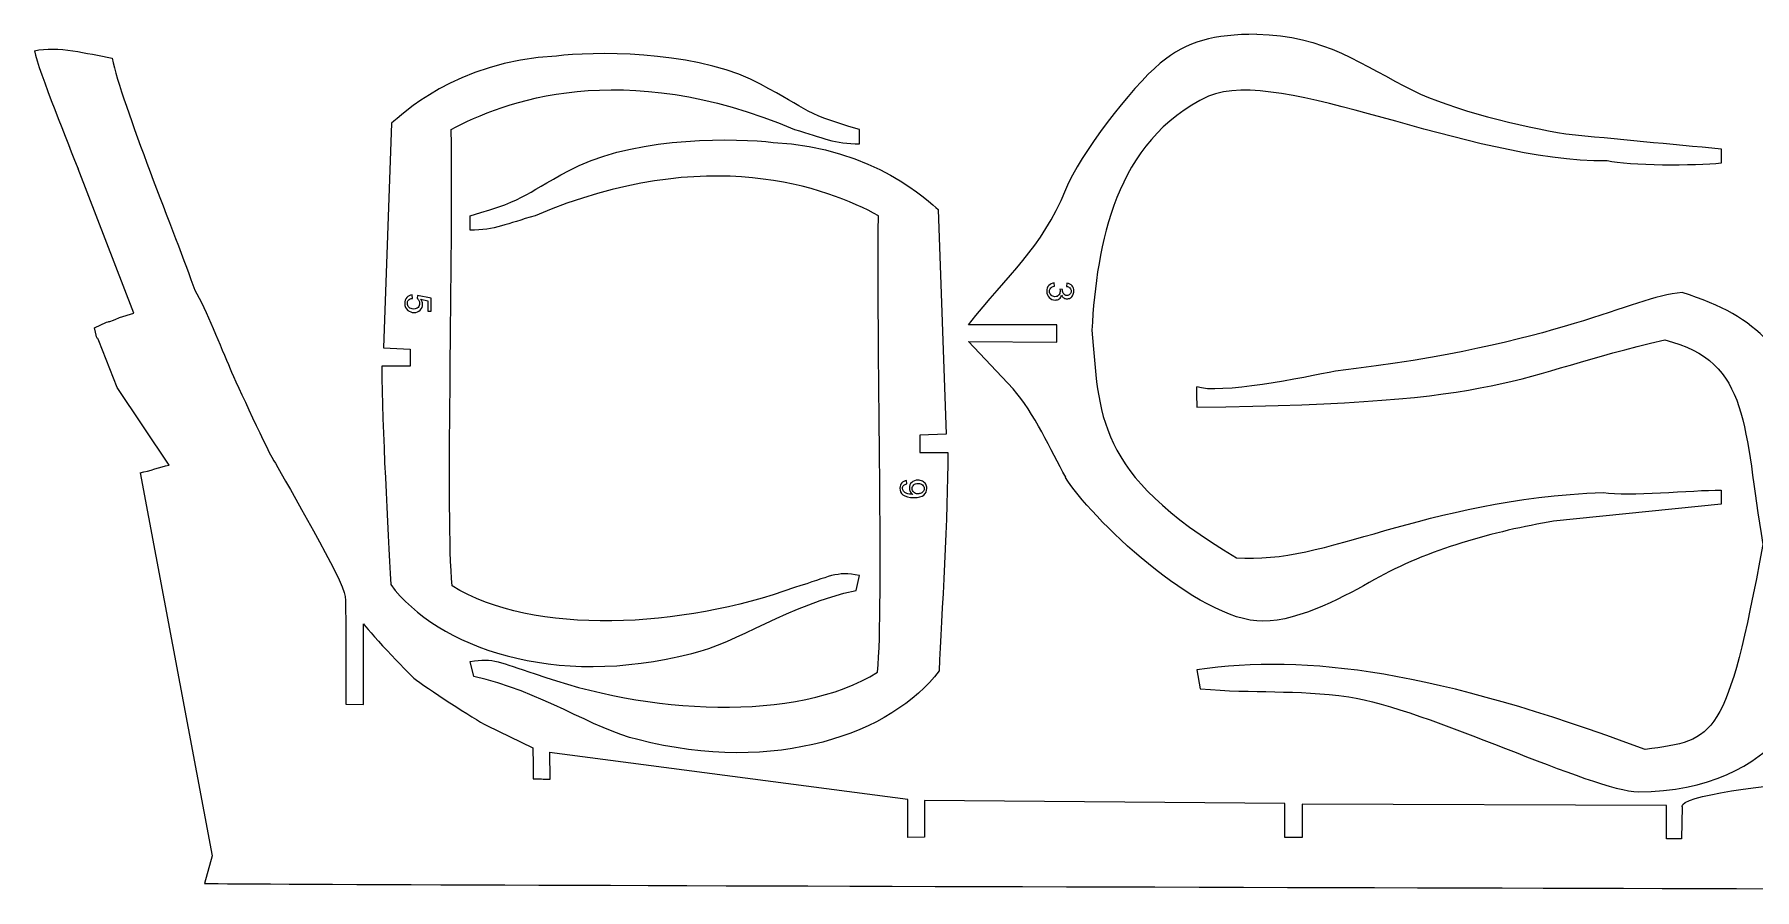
# Model space of a CAD drawing. Header units: inches. Extents: x -11.8 to 10.3, y 3.7 to 9.1.
# Drawn here: x -11.79 to -1.44, y 3.75 to 8.9 of the extents above; entities that cross this region are included whole.
import ezdxf

# ---------------------------------------------------------------- set-up
doc = ezdxf.new("R2010")
doc.units = ezdxf.units.IN
doc.header["$MEASUREMENT"] = 0
doc.layers.add('Layer 1', color=7, linetype='Continuous')

msp = doc.modelspace()

# ---------------------------------------------------------------- linework, layer by layer
at = {"layer": 'Layer 1', "lineweight": 9}
for points, knots in [([(-11.789, 8.798), (-11.645, 8.828), (-11.475, 8.782), (-11.322, 8.753), (-11.322, 8.753), (-11.265, 8.481), (-10.935, 7.669), (-10.824, 7.357), (-10.824, 7.357), (-10.757, 7.243), (-10.667, 7.012), (-10.611, 6.883), (-10.611, 6.883), (-10.576, 6.802), (-10.378, 6.368), (-10.339, 6.315)], [0, 0, 0, 0, 0.2, 0.2, 0.2, 0.2, 0.4, 0.4, 0.4, 0.4, 0.6, 0.6, 0.6, 0.6, 1, 1, 1, 1]), ([(-6.824, 8.237), (-6.824, 8.237), (-6.824, 8.324), (-6.824, 8.324), (-6.824, 8.324), (-7.189, 8.425), (-7.141, 8.459), (-7.479, 8.626), (-7.479, 8.626), (-7.849, 8.8), (-8.436, 8.793), (-8.647, 8.766)], [0, 0, 0, 0, 0.25, 0.25, 0.25, 0.25, 0.5, 0.5, 0.5, 0.5, 1, 1, 1, 1]), ([(-4.433, 8.897), (-4.032, 8.897), (-3.789, 8.705), (-3.493, 8.559), (-3.493, 8.559), (-3.266, 8.444), (-2.832, 8.34), (-2.573, 8.298), (-2.573, 8.298), (-2.272, 8.267), (-1.939, 8.236), (-1.638, 8.208), (-1.638, 8.208), (-1.638, 8.208), (-1.638, 8.121), (-1.638, 8.121), (-1.638, 8.121), (-1.797, 8.104), (-2.193, 8.104), (-2.325, 8.135), (-2.325, 8.135), (-3.176, 8.128), (-4.285, 8.709), (-4.724, 8.524), (-4.724, 8.524), (-5.289, 8.257), (-5.395, 7.634), (-5.426, 7.116), (-5.426, 7.116), (-5.379, 6.615), (-5.416, 6.254), (-4.555, 5.746), (-4.555, 5.746), (-4.016, 5.701), (-3.45, 6.094), (-2.346, 6.139), (-2.346, 6.139), (-2.198, 6.114), (-1.818, 6.153), (-1.638, 6.153), (-1.638, 6.153), (-1.638, 6.153), (-1.638, 6.069), (-1.638, 6.069), (-1.638, 6.069), (-1.638, 6.069), (-2.647, 5.965), (-2.647, 5.965), (-2.647, 5.965), (-3.001, 5.906), (-3.408, 5.795), (-3.725, 5.614), (-3.725, 5.614), (-3.884, 5.523), (-4.174, 5.363), (-4.396, 5.363), (-4.396, 5.363), (-4.792, 5.363), (-5.442, 5.996), (-5.585, 6.229)], [0, 0, 0, 0, 0.0625, 0.0625, 0.0625, 0.0625, 0.125, 0.125, 0.125, 0.125, 0.1875, 0.1875, 0.1875, 0.1875, 0.25, 0.25, 0.25, 0.25, 0.3125, 0.3125, 0.3125, 0.3125, 0.375, 0.375, 0.375, 0.375, 0.4375, 0.4375, 0.4375, 0.4375, 0.5, 0.5, 0.5, 0.5, 0.5625, 0.5625, 0.5625, 0.5625, 0.625, 0.625, 0.625, 0.625, 0.6875, 0.6875, 0.6875, 0.6875, 0.75, 0.75, 0.75, 0.75, 0.8125, 0.8125, 0.8125, 0.8125, 0.875, 0.875, 0.875, 0.875, 1, 1, 1, 1]), ([(-4.433, 8.897), (-4.692, 8.897), (-4.851, 8.858), (-5.014, 8.723), (-5.014, 8.723), (-5.194, 8.573), (-5.495, 8.177), (-5.585, 7.961)], [0, 0, 0, 0, 0.333333, 0.333333, 0.333333, 0.333333, 1, 1, 1, 1]), ([(-8.647, 8.766), (-9.26, 8.734), (-9.587, 8.404), (-9.64, 8.362), (-9.64, 8.362), (-9.64, 8.362), (-9.688, 7.009), (-9.688, 7.009), (-9.688, 7.009), (-9.688, 7.009), (-9.529, 7.002), (-9.529, 7.002), (-9.529, 7.002), (-9.529, 7.002), (-9.529, 6.898), (-9.529, 6.898), (-9.529, 6.898), (-9.529, 6.898), (-9.698, 6.898), (-9.698, 6.898), (-9.698, 6.898), (-9.698, 6.526), (-9.661, 5.921), (-9.645, 5.584), (-9.645, 5.584), (-9.365, 5.208), (-8.663, 4.954), (-7.833, 5.17), (-7.833, 5.17), (-7.569, 5.229), (-7.242, 5.465), (-6.845, 5.549), (-6.845, 5.549), (-6.845, 5.549), (-6.824, 5.639), (-6.824, 5.639), (-6.824, 5.639), (-6.967, 5.667), (-6.998, 5.632), (-7.215, 5.566), (-7.215, 5.566), (-7.886, 5.323), (-8.79, 5.271), (-9.276, 5.577), (-9.276, 5.577), (-9.313, 6.015), (-9.27, 7.361), (-9.281, 8.324), (-9.281, 8.324), (-8.974, 8.491), (-8.256, 8.766), (-7.215, 8.324), (-7.215, 8.324), (-7.046, 8.275), (-6.972, 8.237), (-6.824, 8.237)], [0, 0, 0, 0, 0.066667, 0.066667, 0.066667, 0.066667, 0.133333, 0.133333, 0.133333, 0.133333, 0.2, 0.2, 0.2, 0.2, 0.266667, 0.266667, 0.266667, 0.266667, 0.333333, 0.333333, 0.333333, 0.333333, 0.4, 0.4, 0.4, 0.4, 0.466667, 0.466667, 0.466667, 0.466667, 0.533333, 0.533333, 0.533333, 0.533333, 0.6, 0.6, 0.6, 0.6, 0.666667, 0.666667, 0.666667, 0.666667, 0.733333, 0.733333, 0.733333, 0.733333, 0.8, 0.8, 0.8, 0.8, 0.866667, 0.866667, 0.866667, 0.866667, 1, 1, 1, 1]), ([(-9.167, 7.718), (-9.167, 7.718), (-9.167, 7.805), (-9.167, 7.805), (-9.167, 7.805), (-8.802, 7.906), (-8.85, 7.94), (-8.511, 8.107), (-8.511, 8.107), (-8.142, 8.281), (-7.555, 8.274), (-7.344, 8.246)], [0, 0, 0, 0, 0.25, 0.25, 0.25, 0.25, 0.5, 0.5, 0.5, 0.5, 1, 1, 1, 1]), ([(-7.344, 8.246), (-6.731, 8.215), (-6.403, 7.885), (-6.351, 7.843), (-6.351, 7.843), (-6.351, 7.843), (-6.303, 6.49), (-6.303, 6.49), (-6.303, 6.49), (-6.303, 6.49), (-6.461, 6.483), (-6.461, 6.483), (-6.461, 6.483), (-6.461, 6.483), (-6.461, 6.379), (-6.461, 6.379), (-6.461, 6.379), (-6.461, 6.379), (-6.292, 6.379), (-6.292, 6.379), (-6.292, 6.379), (-6.292, 6.007), (-6.329, 5.402), (-6.345, 5.064), (-6.345, 5.064), (-6.625, 4.689), (-7.328, 4.435), (-8.157, 4.651), (-8.157, 4.651), (-8.422, 4.71), (-8.749, 4.946), (-9.145, 5.03), (-9.145, 5.03), (-9.145, 5.03), (-9.167, 5.12), (-9.167, 5.12), (-9.167, 5.12), (-9.024, 5.148), (-8.992, 5.113), (-8.776, 5.047), (-8.776, 5.047), (-8.105, 4.804), (-7.201, 4.751), (-6.715, 5.057), (-6.715, 5.057), (-6.678, 5.496), (-6.72, 6.841), (-6.71, 7.805), (-6.71, 7.805), (-7.016, 7.972), (-7.735, 8.246), (-8.776, 7.805), (-8.776, 7.805), (-8.945, 7.756), (-9.019, 7.718), (-9.167, 7.718)], [0, 0, 0, 0, 0.066667, 0.066667, 0.066667, 0.066667, 0.133333, 0.133333, 0.133333, 0.133333, 0.2, 0.2, 0.2, 0.2, 0.266667, 0.266667, 0.266667, 0.266667, 0.333333, 0.333333, 0.333333, 0.333333, 0.4, 0.4, 0.4, 0.4, 0.466667, 0.466667, 0.466667, 0.466667, 0.533333, 0.533333, 0.533333, 0.533333, 0.6, 0.6, 0.6, 0.6, 0.666667, 0.666667, 0.666667, 0.666667, 0.733333, 0.733333, 0.733333, 0.733333, 0.8, 0.8, 0.8, 0.8, 0.866667, 0.866667, 0.866667, 0.866667, 1, 1, 1, 1]), ([(-11.152, 6.257), (-11.093, 6.269), (-11.035, 6.291), (-10.979, 6.303), (-10.979, 6.303), (-10.979, 6.303), (-11.292, 6.77), (-11.292, 6.77), (-11.292, 6.77), (-11.292, 6.77), (-11.402, 7.052), (-11.402, 7.052), (-11.402, 7.052), (-11.414, 7.083), (-11.41, 7.045), (-11.428, 7.129), (-11.428, 7.129), (-11.428, 7.129), (-11.355, 7.163), (-11.355, 7.163), (-11.355, 7.163), (-11.325, 7.175), (-11.357, 7.156), (-11.278, 7.191), (-11.278, 7.191), (-11.278, 7.191), (-11.192, 7.219), (-11.192, 7.219), (-11.192, 7.219), (-11.192, 7.219), (-11.527, 8.087), (-11.527, 8.087)], [0, 0, 0, 0, 0.111111, 0.111111, 0.111111, 0.111111, 0.222222, 0.222222, 0.222222, 0.222222, 0.333333, 0.333333, 0.333333, 0.333333, 0.444444, 0.444444, 0.444444, 0.444444, 0.555556, 0.555556, 0.555556, 0.555556, 0.666667, 0.666667, 0.666667, 0.666667, 0.777778, 0.777778, 0.777778, 0.777778, 1, 1, 1, 1]), ([(-5.583, 6.23), (-5.672, 6.39), (-5.773, 6.62), (-5.9, 6.762), (-5.9, 6.762), (-5.9, 6.762), (-6.169, 7.048), (-6.169, 7.048), (-6.169, 7.048), (-6.169, 7.048), (-5.636, 7.044), (-5.636, 7.044), (-5.636, 7.044), (-5.636, 7.044), (-5.636, 7.148), (-5.636, 7.148), (-5.636, 7.148), (-5.636, 7.148), (-6.169, 7.148), (-6.169, 7.148), (-6.169, 7.148), (-5.926, 7.455), (-5.731, 7.604), (-5.583, 7.962)], [0, 0, 0, 0, 0.142857, 0.142857, 0.142857, 0.142857, 0.285714, 0.285714, 0.285714, 0.285714, 0.428571, 0.428571, 0.428571, 0.428571, 0.571429, 0.571429, 0.571429, 0.571429, 0.714286, 0.714286, 0.714286, 0.714286, 1, 1, 1, 1]), ([(-0.584, 5.881), (-0.721, 5.885), (-0.869, 5.881), (-1.043, 5.881), (-1.043, 5.881), (-1.043, 5.881), (-1.043, 5.78), (-1.043, 5.78), (-1.043, 5.78), (-0.88, 5.78), (-0.716, 5.78), (-0.584, 5.78), (-0.584, 5.78), (-0.869, 5.544), (-0.753, 5.62), (-0.901, 5.398), (-0.901, 5.398), (-1.033, 4.942), (-1.292, 4.337), (-2.137, 4.337), (-2.137, 4.337), (-2.406, 4.337), (-3.421, 4.841), (-3.88, 4.908), (-3.88, 4.908), (-4.203, 4.953), (-4.446, 4.928), (-4.773, 4.956), (-4.773, 4.956), (-4.773, 4.956), (-4.794, 5.071), (-4.794, 5.071), (-4.794, 5.071), (-4.129, 5.168), (-3.357, 5.061), (-2.095, 4.591), (-2.095, 4.591), (-1.667, 4.65), (-1.609, 4.65), (-1.387, 5.826), (-1.387, 5.826), (-1.508, 6.528), (-1.455, 6.928), (-1.978, 7.057), (-1.978, 7.057), (-2.919, 6.841), (-2.882, 6.671), (-4.794, 6.653), (-4.794, 6.653), (-4.794, 6.678), (-4.8, 6.768), (-4.794, 6.775), (-4.794, 6.775), (-4.668, 6.726), (-4.145, 6.831), (-3.96, 6.869), (-3.96, 6.869), (-2.597, 7.029), (-2.19, 7.314), (-1.873, 7.342), (-1.873, 7.342), (-1.392, 7.192), (-1.265, 6.987), (-1.006, 6.511), (-1.006, 6.511), (-0.837, 6.156), (-0.922, 6.135), (-0.584, 5.881)], [0, 0, 0, 0, 0.055556, 0.055556, 0.055556, 0.055556, 0.111111, 0.111111, 0.111111, 0.111111, 0.166667, 0.166667, 0.166667, 0.166667, 0.222222, 0.222222, 0.222222, 0.222222, 0.277778, 0.277778, 0.277778, 0.277778, 0.333333, 0.333333, 0.333333, 0.333333, 0.388889, 0.388889, 0.388889, 0.388889, 0.444444, 0.444444, 0.444444, 0.444444, 0.5, 0.5, 0.5, 0.5, 0.555556, 0.555556, 0.555556, 0.555556, 0.611111, 0.611111, 0.611111, 0.611111, 0.666667, 0.666667, 0.666667, 0.666667, 0.722222, 0.722222, 0.722222, 0.722222, 0.777778, 0.777778, 0.777778, 0.777778, 0.833333, 0.833333, 0.833333, 0.833333, 0.888889, 0.888889, 0.888889, 0.888889, 1, 1, 1, 1]), ([(-10.339, 6.315), (-10.279, 6.203), (-9.927, 5.606), (-9.919, 5.513), (-9.919, 5.513), (-9.914, 5.404), (-9.914, 4.974), (-9.915, 4.864), (-9.915, 4.864), (-9.915, 4.864), (-9.808, 4.862), (-9.808, 4.862), (-9.808, 4.862), (-9.808, 4.917), (-9.808, 5.253), (-9.808, 5.347), (-9.808, 5.347), (-9.804, 5.33), (-9.538, 5.047), (-9.505, 5.021), (-9.505, 5.021), (-9.438, 4.964), (-9.141, 4.774), (-9.067, 4.735), (-9.067, 4.735), (-9.067, 4.735), (-8.79, 4.601), (-8.79, 4.601), (-8.79, 4.601), (-8.787, 4.482), (-8.787, 4.519), (-8.787, 4.415), (-8.787, 4.415), (-8.734, 4.414), (-8.74, 4.413), (-8.686, 4.412), (-8.686, 4.412), (-8.686, 4.412), (-8.688, 4.576), (-8.688, 4.576)], [0, 0, 0, 0, 0.090909, 0.090909, 0.090909, 0.090909, 0.181818, 0.181818, 0.181818, 0.181818, 0.272727, 0.272727, 0.272727, 0.272727, 0.363636, 0.363636, 0.363636, 0.363636, 0.454545, 0.454545, 0.454545, 0.454545, 0.545455, 0.545455, 0.545455, 0.545455, 0.636364, 0.636364, 0.636364, 0.636364, 0.727273, 0.727273, 0.727273, 0.727273, 0.818182, 0.818182, 0.818182, 0.818182, 1, 1, 1, 1]), ([(-11.152, 6.257), (-11.152, 6.257), (-10.719, 3.951), (-10.719, 3.951), (-10.719, 3.951), (-10.719, 3.951), (-10.766, 3.785), (-10.766, 3.785), (-10.766, 3.785), (-10.694, 3.776), (0.595, 3.749), (0.692, 3.747)], [0, 0, 0, 0, 0.25, 0.25, 0.25, 0.25, 0.5, 0.5, 0.5, 0.5, 1, 1, 1, 1]), ([(-6.432, 4.284), (-6.432, 4.284), (-6.432, 4.064), (-6.432, 4.064), (-6.432, 4.064), (-6.432, 4.064), (-6.534, 4.062), (-6.534, 4.062), (-6.534, 4.062), (-6.534, 4.062), (-6.534, 4.29), (-6.534, 4.29), (-6.534, 4.29), (-6.534, 4.29), (-8.689, 4.573), (-8.689, 4.573)], [0, 0, 0, 0, 0.2, 0.2, 0.2, 0.2, 0.4, 0.4, 0.4, 0.4, 0.6, 0.6, 0.6, 0.6, 1, 1, 1, 1]), ([(-4.161, 4.262), (-4.161, 4.262), (-4.161, 4.062), (-4.161, 4.062), (-4.161, 4.062), (-4.161, 4.062), (-4.265, 4.062), (-4.265, 4.062), (-4.265, 4.062), (-4.265, 4.062), (-4.265, 4.266), (-4.265, 4.266), (-4.265, 4.266), (-4.265, 4.266), (-6.432, 4.284), (-6.432, 4.284)], [0, 0, 0, 0, 0.2, 0.2, 0.2, 0.2, 0.4, 0.4, 0.4, 0.4, 0.6, 0.6, 0.6, 0.6, 1, 1, 1, 1]), ([(-1.874, 4.247), (-1.874, 4.247), (-1.877, 4.054), (-1.877, 4.054), (-1.877, 4.054), (-1.877, 4.054), (-1.967, 4.054), (-1.967, 4.054), (-1.967, 4.054), (-1.967, 4.054), (-1.967, 4.253), (-1.967, 4.253), (-1.967, 4.253), (-1.967, 4.253), (-4.161, 4.262), (-4.161, 4.262)], [0, 0, 0, 0, 0.2, 0.2, 0.2, 0.2, 0.4, 0.4, 0.4, 0.4, 0.6, 0.6, 0.6, 0.6, 1, 1, 1, 1])]:
    msp.add_open_spline(points, degree=3, knots=knots, dxfattribs=at)
for points in [[(-11.789, 8.798), (-11.764, 8.675), (-11.576, 8.214), (-11.527, 8.087)], [(-1.875, 4.248), (-1.88, 4.377), (0.018, 4.496), (0.304, 4.5)]]:
    msp.add_open_spline(points, degree=3, dxfattribs=at)
at = {"layer": 'Layer 1', "color": 250, "lineweight": 9}
for points, knots in [([(-5.652, 7.401), (-5.652, 7.401), (-5.65, 7.381), (-5.65, 7.381), (-5.65, 7.381), (-5.661, 7.379), (-5.669, 7.375), (-5.673, 7.37), (-5.673, 7.37), (-5.678, 7.364), (-5.681, 7.358), (-5.681, 7.35), (-5.681, 7.35), (-5.681, 7.341), (-5.678, 7.333), (-5.671, 7.327), (-5.671, 7.327), (-5.665, 7.321), (-5.657, 7.317), (-5.648, 7.317), (-5.648, 7.317), (-5.639, 7.317), (-5.631, 7.32), (-5.625, 7.326), (-5.625, 7.326), (-5.62, 7.332), (-5.617, 7.339), (-5.617, 7.348), (-5.617, 7.348), (-5.617, 7.352), (-5.617, 7.357), (-5.619, 7.362), (-5.619, 7.362), (-5.619, 7.362), (-5.602, 7.36), (-5.602, 7.36), (-5.602, 7.36), (-5.602, 7.359), (-5.602, 7.358), (-5.602, 7.357), (-5.602, 7.357), (-5.602, 7.349), (-5.6, 7.341), (-5.595, 7.334), (-5.595, 7.334), (-5.591, 7.328), (-5.584, 7.324), (-5.575, 7.324), (-5.575, 7.324), (-5.568, 7.324), (-5.562, 7.327), (-5.558, 7.332), (-5.558, 7.332), (-5.553, 7.337), (-5.55, 7.343), (-5.55, 7.351), (-5.55, 7.351), (-5.55, 7.358), (-5.553, 7.364), (-5.558, 7.37), (-5.558, 7.37), (-5.562, 7.375), (-5.57, 7.378), (-5.579, 7.379), (-5.579, 7.379), (-5.579, 7.379), (-5.576, 7.399), (-5.576, 7.399), (-5.576, 7.399), (-5.563, 7.396), (-5.552, 7.391), (-5.545, 7.383), (-5.545, 7.383), (-5.538, 7.374), (-5.534, 7.364), (-5.534, 7.351), (-5.534, 7.351), (-5.534, 7.342), (-5.536, 7.334), (-5.54, 7.327), (-5.54, 7.327), (-5.544, 7.32), (-5.549, 7.314), (-5.555, 7.31), (-5.555, 7.31), (-5.562, 7.306), (-5.569, 7.304), (-5.576, 7.304), (-5.576, 7.304), (-5.583, 7.304), (-5.589, 7.306), (-5.595, 7.31), (-5.595, 7.31), (-5.6, 7.314), (-5.605, 7.319), (-5.608, 7.326), (-5.608, 7.326), (-5.61, 7.317), (-5.615, 7.31), (-5.622, 7.304), (-5.622, 7.304), (-5.628, 7.299), (-5.637, 7.297), (-5.647, 7.297), (-5.647, 7.297), (-5.661, 7.297), (-5.673, 7.302), (-5.682, 7.312), (-5.682, 7.312), (-5.692, 7.322), (-5.697, 7.335), (-5.697, 7.35), (-5.697, 7.35), (-5.697, 7.364), (-5.693, 7.376), (-5.684, 7.385), (-5.684, 7.385), (-5.676, 7.394), (-5.665, 7.399), (-5.652, 7.401)], [0, 0, 0, 0, 0.032258, 0.032258, 0.032258, 0.032258, 0.064516, 0.064516, 0.064516, 0.064516, 0.096774, 0.096774, 0.096774, 0.096774, 0.129032, 0.129032, 0.129032, 0.129032, 0.16129, 0.16129, 0.16129, 0.16129, 0.193548, 0.193548, 0.193548, 0.193548, 0.225806, 0.225806, 0.225806, 0.225806, 0.258065, 0.258065, 0.258065, 0.258065, 0.290323, 0.290323, 0.290323, 0.290323, 0.322581, 0.322581, 0.322581, 0.322581, 0.354839, 0.354839, 0.354839, 0.354839, 0.387097, 0.387097, 0.387097, 0.387097, 0.419355, 0.419355, 0.419355, 0.419355, 0.451613, 0.451613, 0.451613, 0.451613, 0.483871, 0.483871, 0.483871, 0.483871, 0.516129, 0.516129, 0.516129, 0.516129, 0.548387, 0.548387, 0.548387, 0.548387, 0.580645, 0.580645, 0.580645, 0.580645, 0.612903, 0.612903, 0.612903, 0.612903, 0.645161, 0.645161, 0.645161, 0.645161, 0.677419, 0.677419, 0.677419, 0.677419, 0.709677, 0.709677, 0.709677, 0.709677, 0.741935, 0.741935, 0.741935, 0.741935, 0.774194, 0.774194, 0.774194, 0.774194, 0.806452, 0.806452, 0.806452, 0.806452, 0.83871, 0.83871, 0.83871, 0.83871, 0.870968, 0.870968, 0.870968, 0.870968, 0.903226, 0.903226, 0.903226, 0.903226, 0.935484, 0.935484, 0.935484, 0.935484, 1, 1, 1, 1]), ([(-9.517, 7.328), (-9.517, 7.328), (-9.515, 7.307), (-9.515, 7.307), (-9.515, 7.307), (-9.525, 7.306), (-9.533, 7.302), (-9.538, 7.297), (-9.538, 7.297), (-9.543, 7.291), (-9.545, 7.285), (-9.545, 7.277), (-9.545, 7.277), (-9.545, 7.267), (-9.542, 7.259), (-9.535, 7.253), (-9.535, 7.253), (-9.528, 7.246), (-9.518, 7.243), (-9.507, 7.243), (-9.507, 7.243), (-9.495, 7.243), (-9.487, 7.246), (-9.48, 7.253), (-9.48, 7.253), (-9.474, 7.259), (-9.471, 7.267), (-9.471, 7.277), (-9.471, 7.277), (-9.471, 7.283), (-9.472, 7.289), (-9.475, 7.294), (-9.475, 7.294), (-9.478, 7.299), (-9.481, 7.303), (-9.486, 7.306), (-9.486, 7.306), (-9.486, 7.306), (-9.484, 7.324), (-9.484, 7.324), (-9.484, 7.324), (-9.484, 7.324), (-9.402, 7.309), (-9.402, 7.309), (-9.402, 7.309), (-9.402, 7.309), (-9.402, 7.23), (-9.402, 7.23), (-9.402, 7.23), (-9.402, 7.23), (-9.421, 7.23), (-9.421, 7.23), (-9.421, 7.23), (-9.421, 7.23), (-9.421, 7.293), (-9.421, 7.293), (-9.421, 7.293), (-9.421, 7.293), (-9.463, 7.302), (-9.463, 7.302), (-9.463, 7.302), (-9.457, 7.292), (-9.453, 7.282), (-9.453, 7.272), (-9.453, 7.272), (-9.453, 7.258), (-9.458, 7.246), (-9.468, 7.237), (-9.468, 7.237), (-9.477, 7.227), (-9.49, 7.222), (-9.505, 7.222), (-9.505, 7.222), (-9.519, 7.222), (-9.532, 7.227), (-9.542, 7.235), (-9.542, 7.235), (-9.555, 7.245), (-9.561, 7.259), (-9.561, 7.277), (-9.561, 7.277), (-9.561, 7.291), (-9.557, 7.303), (-9.549, 7.312), (-9.549, 7.312), (-9.541, 7.321), (-9.53, 7.327), (-9.517, 7.328)], [0, 0, 0, 0, 0.043478, 0.043478, 0.043478, 0.043478, 0.086957, 0.086957, 0.086957, 0.086957, 0.130435, 0.130435, 0.130435, 0.130435, 0.173913, 0.173913, 0.173913, 0.173913, 0.217391, 0.217391, 0.217391, 0.217391, 0.26087, 0.26087, 0.26087, 0.26087, 0.304348, 0.304348, 0.304348, 0.304348, 0.347826, 0.347826, 0.347826, 0.347826, 0.391304, 0.391304, 0.391304, 0.391304, 0.434783, 0.434783, 0.434783, 0.434783, 0.478261, 0.478261, 0.478261, 0.478261, 0.521739, 0.521739, 0.521739, 0.521739, 0.565217, 0.565217, 0.565217, 0.565217, 0.608696, 0.608696, 0.608696, 0.608696, 0.652174, 0.652174, 0.652174, 0.652174, 0.695652, 0.695652, 0.695652, 0.695652, 0.73913, 0.73913, 0.73913, 0.73913, 0.782609, 0.782609, 0.782609, 0.782609, 0.826087, 0.826087, 0.826087, 0.826087, 0.869565, 0.869565, 0.869565, 0.869565, 0.913043, 0.913043, 0.913043, 0.913043, 1, 1, 1, 1]), ([(-6.541, 6.21), (-6.541, 6.21), (-6.54, 6.191), (-6.54, 6.191), (-6.54, 6.191), (-6.548, 6.189), (-6.553, 6.186), (-6.557, 6.183), (-6.557, 6.183), (-6.562, 6.178), (-6.565, 6.171), (-6.565, 6.164), (-6.565, 6.164), (-6.565, 6.157), (-6.563, 6.152), (-6.56, 6.147), (-6.56, 6.147), (-6.555, 6.141), (-6.549, 6.136), (-6.54, 6.133), (-6.54, 6.133), (-6.531, 6.129), (-6.519, 6.127), (-6.503, 6.127), (-6.503, 6.127), (-6.51, 6.132), (-6.516, 6.138), (-6.519, 6.145), (-6.519, 6.145), (-6.523, 6.151), (-6.524, 6.158), (-6.524, 6.166), (-6.524, 6.166), (-6.524, 6.179), (-6.52, 6.19), (-6.51, 6.199), (-6.51, 6.199), (-6.5, 6.208), (-6.488, 6.213), (-6.473, 6.213), (-6.473, 6.213), (-6.463, 6.213), (-6.454, 6.211), (-6.445, 6.206), (-6.445, 6.206), (-6.437, 6.202), (-6.43, 6.196), (-6.425, 6.189), (-6.425, 6.189), (-6.421, 6.181), (-6.419, 6.173), (-6.419, 6.163), (-6.419, 6.163), (-6.419, 6.147), (-6.425, 6.134), (-6.437, 6.123), (-6.437, 6.123), (-6.448, 6.113), (-6.468, 6.108), (-6.496, 6.108), (-6.496, 6.108), (-6.526, 6.108), (-6.549, 6.114), (-6.563, 6.125), (-6.563, 6.125), (-6.575, 6.135), (-6.581, 6.148), (-6.581, 6.165), (-6.581, 6.165), (-6.581, 6.177), (-6.577, 6.188), (-6.57, 6.196), (-6.57, 6.196), (-6.563, 6.204), (-6.554, 6.208), (-6.541, 6.21)], [0, 0, 0, 0, 0.05, 0.05, 0.05, 0.05, 0.1, 0.1, 0.1, 0.1, 0.15, 0.15, 0.15, 0.15, 0.2, 0.2, 0.2, 0.2, 0.25, 0.25, 0.25, 0.25, 0.3, 0.3, 0.3, 0.3, 0.35, 0.35, 0.35, 0.35, 0.4, 0.4, 0.4, 0.4, 0.45, 0.45, 0.45, 0.45, 0.5, 0.5, 0.5, 0.5, 0.55, 0.55, 0.55, 0.55, 0.6, 0.6, 0.6, 0.6, 0.65, 0.65, 0.65, 0.65, 0.7, 0.7, 0.7, 0.7, 0.75, 0.75, 0.75, 0.75, 0.8, 0.8, 0.8, 0.8, 0.85, 0.85, 0.85, 0.85, 0.9, 0.9, 0.9, 0.9, 1, 1, 1, 1]), ([(-6.473, 6.13), (-6.466, 6.13), (-6.46, 6.132), (-6.453, 6.135), (-6.453, 6.135), (-6.447, 6.137), (-6.443, 6.141), (-6.439, 6.147), (-6.439, 6.147), (-6.436, 6.152), (-6.435, 6.157), (-6.435, 6.163), (-6.435, 6.163), (-6.435, 6.171), (-6.438, 6.178), (-6.445, 6.184), (-6.445, 6.184), (-6.451, 6.19), (-6.46, 6.193), (-6.472, 6.193), (-6.472, 6.193), (-6.483, 6.193), (-6.491, 6.19), (-6.498, 6.184), (-6.498, 6.184), (-6.504, 6.178), (-6.507, 6.171), (-6.507, 6.162), (-6.507, 6.162), (-6.507, 6.153), (-6.504, 6.146), (-6.498, 6.14), (-6.498, 6.14), (-6.491, 6.133), (-6.483, 6.13), (-6.473, 6.13)], [0, 0, 0, 0, 0.1, 0.1, 0.1, 0.1, 0.2, 0.2, 0.2, 0.2, 0.3, 0.3, 0.3, 0.3, 0.4, 0.4, 0.4, 0.4, 0.5, 0.5, 0.5, 0.5, 0.6, 0.6, 0.6, 0.6, 0.7, 0.7, 0.7, 0.7, 0.8, 0.8, 0.8, 0.8, 1, 1, 1, 1])]:
    msp.add_open_spline(points, degree=3, knots=knots, dxfattribs=at)

doc.saveas('drawing.dxf')
